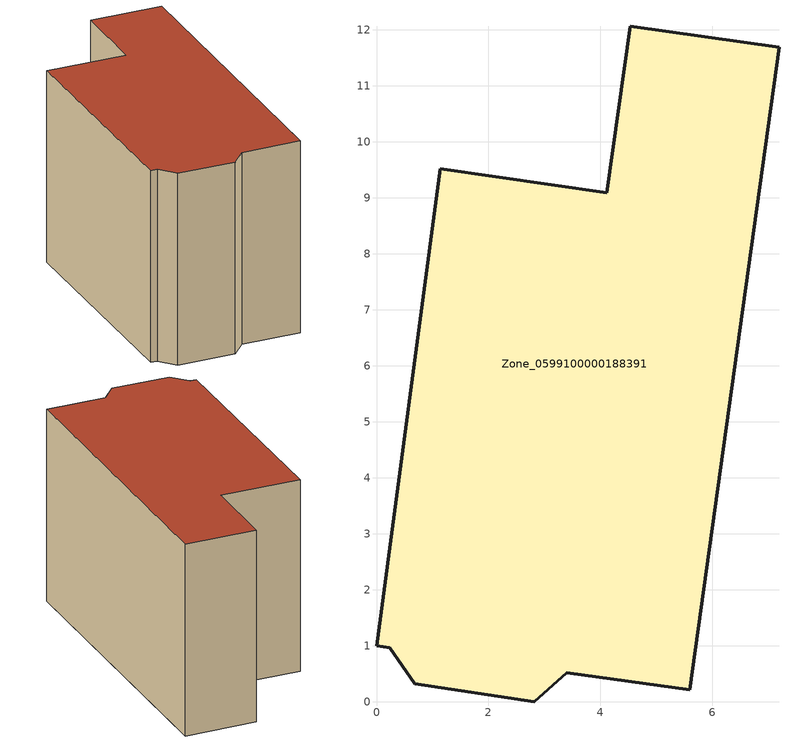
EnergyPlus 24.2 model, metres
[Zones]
Zone_0599100000188391
 floor ground (C_G): 2.82,0 0.68,0.32 0.24,0.96 0,0.99 1.14,9.52 4.11,9.09 4.53,12.06 7.19,11.69 5.6,0.21 3.4,0.52 z0
 wall outside (C_F): 4.11,9.09 1.14,9.52 0,0.99 0.24,0.96 0.68,0.32 2.82,0 3.4,0.52 5.6,0.21 7.19,11.69 4.53,12.06 4.11,9.09 z0:7.34
 roof outside (C_R): 3.4,0.52 5.6,0.21 7.19,11.69 4.53,12.06 4.11,9.09 1.14,9.52 0,0.99 0.24,0.96 0.68,0.32 2.82,0 z7.34
[BUILDING]
Pand.0599100000188391: North Axis=0; Terrain=City; Loads Convergence Tolerance Value=0.04; Temperature Convergence Tolerance Value=0.4; Solar Distribution=FullExterior; Maximum Number of Warmup Days=25; Minimum Number of Warmup Days=1
[Site:Location]
Rotterdam.The.Hague.AP_ZH_NLD Design_Conditions: Latitude=51.96; Longitude=4.45; Time Zone=1; Elevation=-4.5
[SITE:GROUNDTEMPERATURE:BUILDINGSURFACE]
18, 18, 18, 18, 18, 18, 18, 18, 18, 18, 18, 18
[MATERIAL] Thermal Absorptance=0.9; Solar Absorptance=0.7; Visible Absorptance=0.7
Name | Roughness | Thickness | Conductivity | Density | Specific Heat
G.TI.1946 | MediumSmooth | 0.15 | 1 | 540 | 1210
F.TI.1946 | Rough | 0.3 | 0.857143 | 1920 | 840
R.TI.1946 | MediumRough | 0.2 | 0.1 | 1500 | 1000
[CONSTRUCTION]
C_G: G.TI.1946
C_F: F.TI.1946
C_R: R.TI.1946
[ZONE]
Zone_0599100000188391: Type=1; Multiplier=1; Ceiling Height=Autocalculate; Volume=Autocalculate; Floor Area=autocalculate; Part of Total Floor Area=Yes
[ZONEINFILTRATION:DESIGNFLOWRATE]
Infil_Zone_0599100000188391: Zone or ZoneList or Space or SpaceList=Zone_0599100000188391; Schedule=AlwaysOn; Design Flow Rate Calculation Method=Flow/Area; Flow Rate per Floor Area=0.003; Constant Term Coefficient=1; Temperature Term Coefficient=0; Velocity Term Coefficient=0; Velocity Squared Term Coefficient=0
[HVACTEMPLATE:ZONE:IDEALLOADSAIRSYSTEM]
Zone_0599100000188391: Maximum Heating Supply Air Temperature=50; Minimum Cooling Supply Air Temperature=13; Maximum Heating Supply Air Humidity Ratio=0.0156; Minimum Cooling Supply Air Humidity Ratio=0.0077; Heating Limit=NoLimit; Cooling Limit=NoLimit; Dehumidification Control Type=ConstantSensibleHeatRatio; Cooling Sensible Heat Ratio=0.7; Dehumidification Setpoint=60; Humidification Control Type=None; Humidification Setpoint=30; Outdoor Air Method=None; Outdoor Air Flow Rate per Person=0.00944; Outdoor Air Flow Rate per Zone Floor Area=0; Outdoor Air Flow Rate per Zone=0; Demand Controlled Ventilation Type=None; Outdoor Air Economizer Type=NoEconomizer; Heat Recovery Type=None; Sensible Heat Recovery Effectiveness=0.7; Latent Heat Recovery Effectiveness=0.65
[ZONECONTROL:THERMOSTAT]
ThermostatControl_Zone_0599100000188391: Zone or ZoneList=Zone_0599100000188391; Control Type Schedule=DualSetpointControlType; Control 1=Thermostat_Zone_0599100000188391; Temperature Difference Between Cutout And Setpoint=0
[THERMOSTATSETPOINT:DUALSETPOINT]
Thermostat_Zone_0599100000188391: Heating Setpoint Temperature Schedule=HeatingSetpoint_Zone_0599100000188391; Cooling Setpoint Temperature Schedule=CoolingSetpoint_Zone_0599100000188391
[SCHEDULE:COMPACT]
HeatingSetpoint_Zone_0599100000188391: Through: 12/31, For: AllDays, Until: 24:00, 21
CoolingSetpoint_Zone_0599100000188391: Through: 12/31, For: AllDays, Until: 24:00, 24
DualSetpointControlType: Through: 12/31, For: AllDays, Until: 24:00, 4
AlwaysOn: Through: 12/31, For: AllDays, Until: 24:00, 1
